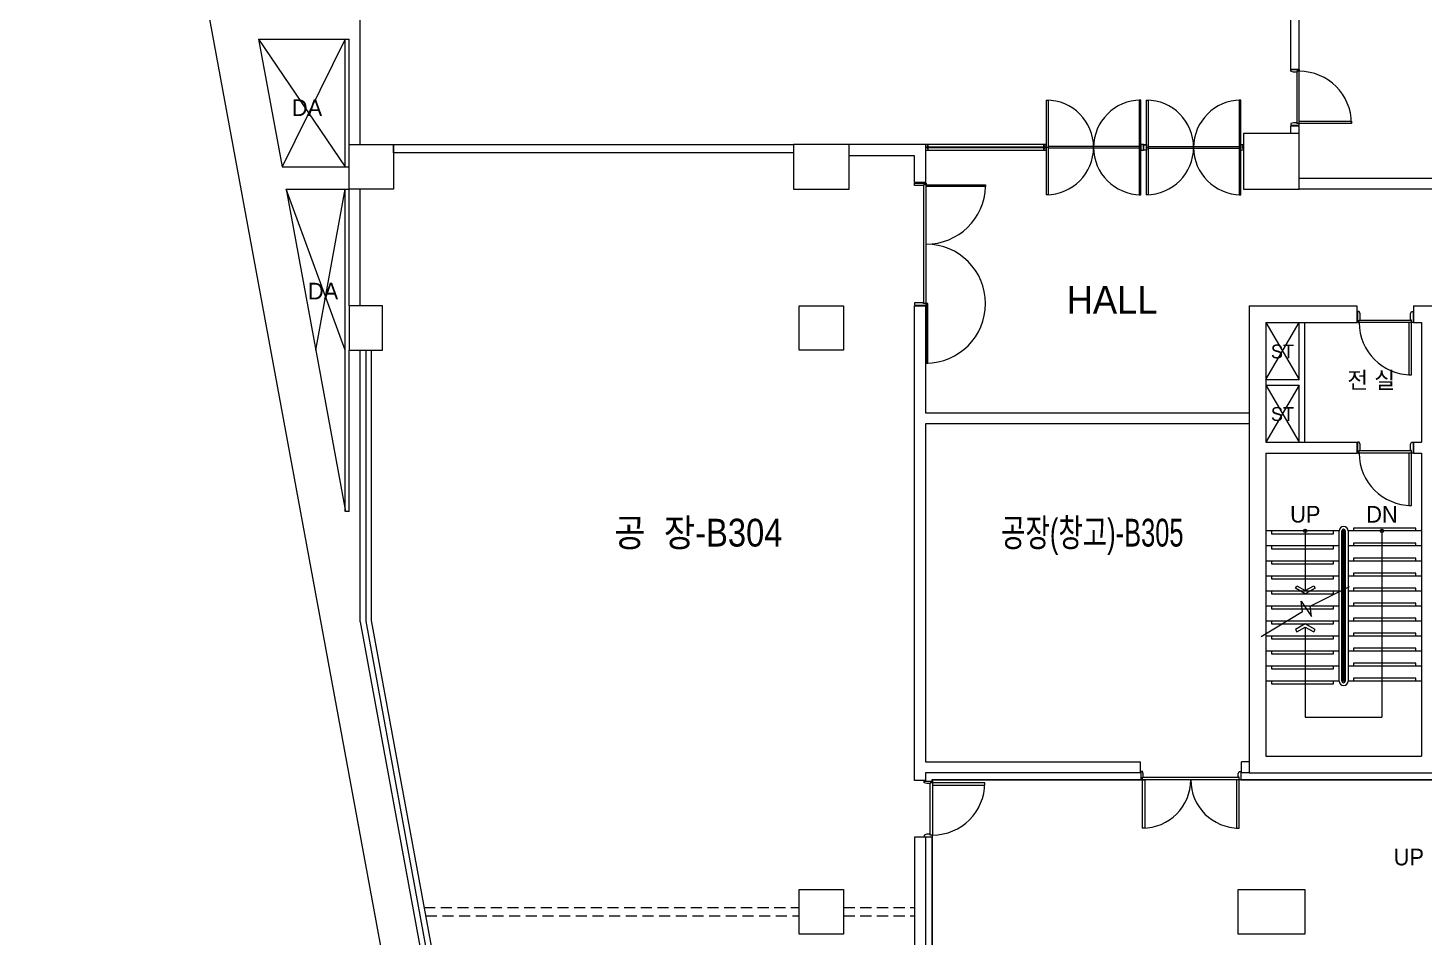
# Model space of a CAD drawing. Header units: millimetres. Extents: x 43806 to 399860, y -65551 to 59129.
# Drawn here: x 43806 to 68934, y -36929 to -20574 of the extents above; entities that cross this region are included whole.
import ezdxf
from ezdxf.enums import TextEntityAlignment as Align

# ---------------------------------------------------------------- set-up
doc = ezdxf.new("R2010")
doc.units = ezdxf.units.MM
doc.header["$LTSCALE"] = 400
doc.header["$MEASUREMENT"] = 0
doc.linetypes.add('광-XR-PLAN$0$HIDDEN', pattern=[0.375, 0.25, -0.125])
doc.layers.add('A', color=8, linetype='CONTINUOUS', lineweight=0)
doc.styles.add('CS', font='', dxfattribs={"height": 300})
doc.styles.get('CS').set_extended_font_data('HYwulM')

msp = doc.modelspace()

# ---------------------------------------------------------------- linework, layer by layer
at = {"layer": 'A', "ltscale": 2}
for p, q in [((43806, -2674), (55253, -64774)), ((66536, -21314), (66536, -19974)), ((66686, -21314), (66686, -19974)), ((47956, -20774), (48380, -23074)), ((47956, -20774), (49516, -23074)), ((49516, -20774), (48380, -23074)), ((49516, -23074), (49516, -20774)), ((66536, -21314), (66686, -21314)), ((66536, -22474), (66536, -22334)), ((66536, -22334), (66686, -22334)), ((66686, -22474), (66686, -22334)), ((66686, -22474), (65686, -22474)), ((65686, -22474), (65686, -23474)), ((66686, -23474), (66686, -22474)), ((49586, -22674), (50386, -22674)), ((49586, -23474), (49586, -22674)), ((50386, -22674), (57586, -22674)), ((50386, -22824), (50386, -22674)), ((50386, -22674), (50386, -23474)), ((57586, -22824), (50386, -22824)), ((57586, -22674), (57586, -22824)), ((58586, -22674), (57586, -22674)), ((57586, -22674), (57586, -23474)), ((59961, -22674), (58586, -22674)), ((58586, -23474), (58586, -22674)), ((59961, -22674), (59961, -23354)), ((59761, -22874), (58586, -22874)), ((59761, -23354), (59761, -22874)), ((59961, -23354), (59761, -23354)), ((66686, -23474), (66686, -23274)), ((66686, -23274), (72626, -23274)), ((48454, -23474), (49523, -29274)), ((49516, -26374), (48454, -23474)), ((48988, -26374), (49516, -23474)), ((49516, -29274), (49516, -23474)), ((50386, -23474), (49586, -23474)), ((57586, -23474), (58586, -23474)), ((65686, -23474), (66686, -23474)), ((72626, -23474), (66686, -23474)), ((50186, -25574), (49586, -25574)), ((49586, -25574), (49586, -26374)), ((50186, -26374), (50186, -25574)), ((57686, -25574), (58486, -25574)), ((57686, -26374), (57686, -25574)), ((58486, -25574), (58486, -26374)), ((59761, -33824), (59761, -25574)), ((59761, -25574), (59961, -25574)), ((59961, -25574), (59961, -27499)), ((65786, -25574), (67726, -25574)), ((65786, -25574), (65786, -33974)), ((67726, -25574), (67726, -25874)), ((68746, -25574), (69716, -25574)), ((68746, -25574), (68746, -25874)), ((66086, -25874), (67726, -25874)), ((66086, -25874), (66086, -28024)), ((66086, -26899), (66686, -25874)), ((66086, -25874), (66686, -26899)), ((66686, -26899), (66686, -25874)), ((66786, -28024), (66786, -25874)), ((68746, -25874), (68886, -25874)), ((68886, -25874), (68886, -28024)), ((49586, -26374), (50186, -26374)), ((49886, -26374), (49886, -31247)), ((49986, -26379), (49986, -31237)), ((58486, -26374), (57686, -26374)), ((66086, -26899), (66686, -26899)), ((66086, -26999), (66686, -26999)), ((66686, -26999), (66086, -28024)), ((66086, -26999), (66686, -28024)), ((66686, -28024), (66686, -26999)), ((59961, -27499), (65786, -27499)), ((65786, -27699), (59961, -27699)), ((59961, -27699), (59961, -33774)), ((66086, -28024), (67726, -28024)), ((67726, -28024), (67726, -28224)), ((68746, -28024), (68886, -28024)), ((68746, -28024), (68746, -28224)), ((66086, -28224), (66086, -33674)), ((66086, -28224), (67726, -28224)), ((68746, -28224), (68886, -28224)), ((68886, -28224), (68886, -33674)), ((49586, -29274), (49523, -29274)), ((49786, -31256), (55836, -64074)), ((49886, -31247), (55919, -63974)), ((49986, -31237), (56003, -63874)), ((59761, -34114), (59761, -33824)), ((59961, -33774), (63826, -33774)), ((63826, -33774), (63826, -33974)), ((65786, -33774), (65646, -33774)), ((65646, -33974), (65646, -33774)), ((66086, -33674), (68886, -33674)), ((59961, -34114), (59761, -34114)), ((59961, -33974), (59961, -34114)), ((63826, -33974), (59961, -33974)), ((59961, -33974), (59961, -34114)), ((60081, -34124), (60081, -34094)), ((60081, -34094), (63836, -34094)), ((60087, -34124), (60087, -34100)), ((60087, -34100), (63836, -34100)), ((65636, -34094), (71586, -34094)), ((65636, -34100), (71586, -34100)), ((65786, -33974), (65646, -33974)), ((65786, -33974), (75226, -33974)), ((59761, -35134), (59761, -40364)), ((59961, -35134), (59761, -35134)), ((59961, -35134), (59961, -40364)), ((60081, -40374), (60081, -35124)), ((60087, -40374), (60087, -35124)), ((57686, -36074), (58486, -36074)), ((57686, -36874), (57686, -36074)), ((58486, -36074), (58486, -36874)), ((65586, -36074), (66786, -36074)), ((65586, -36874), (65586, -36074)), ((66786, -36074), (66786, -36874)), ((58486, -36874), (57686, -36874)), ((66786, -36874), (65586, -36874))]:
    msp.add_line(p, q, dxfattribs=at)
at = {"layer": 'A', "ltscale": 4}
for p, q in [((49786, -22674), (49786, -14274)), ((47956, -20774), (49586, -20774)), ((49586, -22674), (49586, -20774)), ((48380, -23074), (49586, -23074)), ((48454, -23474), (49586, -23474)), ((49586, -25574), (49586, -23474)), ((49786, -25574), (49786, -23474)), ((49586, -29274), (49586, -26374)), ((49786, -31256), (49786, -26374))]:
    msp.add_line(p, q, dxfattribs=at)
at = {"layer": 'A'}
for p, q in [((66536, -21354), (66536, -21324)), ((66536, -21324), (66686, -21324)), ((66581, -21369), (66536, -21354)), ((66536, -21354), (66536, -21354)), ((66686, -21354), (66641, -21354)), ((66641, -21354), (66641, -21369)), ((66686, -21324), (66686, -21324)), ((66686, -21324), (66686, -21354)), ((66686, -22294), (66686, -21354)), ((66641, -21369), (66581, -21369)), ((66641, -21369), (66641, -22279)), ((62136, -21874), (62166, -21874)), ((62136, -23574), (62136, -21874)), ((62166, -21874), (62166, -23574)), ((63836, -21874), (63806, -21874)), ((63806, -21874), (63806, -23574)), ((63836, -23574), (63836, -21874)), ((63936, -21874), (63966, -21874)), ((63936, -23574), (63936, -21874)), ((63966, -21874), (63966, -23574)), ((65636, -21874), (65606, -21874)), ((65606, -21874), (65606, -23574)), ((65636, -23574), (65636, -21874)), ((66581, -22279), (66536, -22294)), ((66536, -22294), (66536, -22294)), ((66536, -22294), (66536, -22324)), ((66536, -22324), (66686, -22324)), ((66641, -22279), (66581, -22279)), ((66641, -22294), (66641, -22279)), ((66686, -22294), (66641, -22294)), ((66686, -22249), (67626, -22249)), ((66686, -22294), (66686, -22249)), ((66686, -22324), (66686, -22294)), ((67626, -22294), (66686, -22294)), ((66686, -22324), (66686, -22324)), ((67626, -22249), (67626, -22294)), ((60011, -22674), (59961, -22674)), ((59961, -22674), (59961, -22774)), ((59961, -22774), (60011, -22774)), ((60009, -22676), (59963, -22676)), ((59963, -22676), (59963, -22772)), ((59963, -22772), (60009, -22772)), ((59989, -22740), (59989, -22708)), ((59989, -22708), (60009, -22708)), ((60009, -22740), (59989, -22740)), ((60001, -22710), (59991, -22738)), ((59991, -22710), (59991, -22738)), ((60001, -22710), (59991, -22710)), ((59991, -22738), (59991, -22710)), ((59991, -22710), (60011, -22710)), ((59991, -22738), (60001, -22738)), ((60011, -22738), (59991, -22738)), ((60001, -22738), (60001, -22710)), ((60001, -22716), (62096, -22716)), ((60001, -22732), (60001, -22716)), ((62096, -22732), (60001, -22732)), ((60009, -22708), (60009, -22676)), ((60009, -22772), (60009, -22740)), ((62086, -22674), (60011, -22674)), ((60011, -22710), (60011, -22674)), ((60011, -22774), (60011, -22738)), ((60011, -22774), (62086, -22774)), ((62136, -22674), (62086, -22674)), ((62086, -22674), (62086, -22710)), ((62086, -22710), (62106, -22710)), ((62106, -22738), (62086, -22738)), ((62086, -22738), (62086, -22774)), ((62086, -22774), (62136, -22774)), ((62134, -22676), (62088, -22676)), ((62088, -22676), (62088, -22708)), ((62088, -22708), (62108, -22708)), ((62108, -22740), (62088, -22740)), ((62088, -22740), (62088, -22772)), ((62088, -22772), (62134, -22772)), ((62096, -22738), (62106, -22710)), ((62106, -22710), (62096, -22710)), ((62096, -22710), (62096, -22738)), ((62096, -22716), (62096, -22732)), ((62096, -22738), (62106, -22738)), ((62106, -22738), (62106, -22710)), ((62106, -22710), (62106, -22738)), ((62108, -22708), (62108, -22740)), ((62134, -22772), (62134, -22676)), ((62136, -22774), (62136, -22674)), ((62166, -22724), (62136, -22724)), ((63806, -22709), (62166, -22709)), ((63806, -22739), (62166, -22739)), ((63836, -22724), (63806, -22724)), ((63836, -22674), (63836, -22774)), ((63886, -22674), (63836, -22674)), ((63836, -22774), (63886, -22774)), ((63839, -22677), (63839, -22771)), ((63883, -22677), (63839, -22677)), ((63839, -22771), (63883, -22771)), ((63883, -22771), (63883, -22677)), ((63886, -22774), (63886, -22674)), ((63886, -22674), (63936, -22674)), ((63886, -22774), (63886, -22674)), ((63936, -22774), (63886, -22774)), ((63889, -22771), (63889, -22677)), ((63889, -22677), (63933, -22677)), ((63933, -22771), (63889, -22771)), ((63933, -22677), (63933, -22771)), ((63936, -22674), (63936, -22774)), ((63936, -22724), (63966, -22724)), ((63966, -22709), (65606, -22709)), ((63966, -22739), (65606, -22739)), ((65606, -22724), (65636, -22724)), ((65636, -22774), (65636, -22674)), ((65636, -22674), (65686, -22674)), ((65686, -22774), (65636, -22774)), ((65638, -22772), (65638, -22676)), ((65638, -22676), (65684, -22676)), ((65684, -22772), (65638, -22772)), ((65684, -22708), (65664, -22708)), ((65664, -22708), (65664, -22740)), ((65664, -22740), (65684, -22740)), ((65676, -22738), (65666, -22710)), ((65666, -22738), (65666, -22710)), ((65666, -22710), (65676, -22710)), ((65686, -22710), (65666, -22710)), ((65666, -22710), (65666, -22738)), ((65676, -22738), (65666, -22738)), ((65666, -22738), (65686, -22738)), ((65676, -22710), (65676, -22738)), ((65684, -22676), (65684, -22708)), ((65684, -22740), (65684, -22772)), ((65686, -22674), (65686, -22710)), ((65686, -22738), (65686, -22774)), ((59761, -23409), (59761, -23364)), ((59761, -23364), (59971, -23364)), ((59971, -23364), (59971, -23394)), ((59926, -23409), (59761, -23409)), ((59971, -23394), (59926, -23394)), ((59926, -23394), (59926, -23409)), ((59926, -23409), (59926, -25519)), ((59971, -23424), (59971, -23394)), ((59971, -23394), (61041, -23394)), ((59971, -25534), (59971, -23424)), ((61041, -23424), (59971, -23424)), ((61041, -23394), (61041, -23424)), ((62166, -23574), (62136, -23574)), ((63806, -23574), (63836, -23574)), ((63966, -23574), (63936, -23574)), ((65606, -23574), (65636, -23574)), ((59761, -25519), (59761, -25564)), ((59926, -25519), (59761, -25519)), ((59761, -25564), (59971, -25564)), ((59926, -25534), (59926, -25519)), ((59971, -25534), (59926, -25534)), ((60001, -25534), (59971, -25534)), ((59971, -25534), (59971, -26604)), ((59971, -25564), (59971, -25534)), ((60001, -26604), (60001, -25534)), ((67766, -25674), (67736, -25674)), ((67736, -25674), (67736, -25874)), ((67736, -25874), (67736, -25874)), ((67736, -25874), (67766, -25874)), ((67781, -25719), (67766, -25674)), ((67766, -25674), (67766, -25674)), ((67766, -25874), (67766, -25829)), ((67766, -25829), (67781, -25829)), ((68706, -25874), (67766, -25874)), ((67781, -25829), (67781, -25719)), ((67781, -25829), (68691, -25829)), ((68661, -25874), (68661, -26814)), ((68706, -25874), (68661, -25874)), ((68691, -25719), (68706, -25674)), ((68691, -25829), (68691, -25719)), ((68706, -25829), (68691, -25829)), ((68706, -25674), (68706, -25674)), ((68706, -25674), (68736, -25674)), ((68706, -25874), (68706, -25829)), ((68706, -26814), (68706, -25874)), ((68736, -25874), (68706, -25874)), ((68736, -25674), (68736, -25874)), ((68736, -25874), (68736, -25874)), ((59971, -26604), (60001, -26604)), ((68661, -26814), (68706, -26814)), ((67766, -28024), (67736, -28024)), ((67736, -28024), (67736, -28224)), ((67781, -28069), (67766, -28024)), ((67766, -28024), (67766, -28024)), ((67781, -28179), (67781, -28069)), ((68691, -28069), (68706, -28024)), ((68691, -28179), (68691, -28069)), ((68706, -28024), (68706, -28024)), ((68706, -28024), (68736, -28024)), ((68736, -28024), (68736, -28224)), ((67736, -28224), (67736, -28224)), ((67736, -28224), (67766, -28224)), ((67766, -28224), (67766, -28179)), ((67766, -28179), (67781, -28179)), ((68706, -28224), (67766, -28224)), ((67781, -28179), (68691, -28179)), ((68661, -28224), (68661, -29164)), ((68706, -28224), (68661, -28224)), ((68706, -28179), (68691, -28179)), ((68706, -28224), (68706, -28179)), ((68706, -29164), (68706, -28224)), ((68736, -28224), (68706, -28224)), ((68736, -28224), (68736, -28224)), ((68661, -29164), (68706, -29164)), ((67406, -29624), (66086, -29624)), ((66186, -29624), (66186, -29674)), ((66796, -29624), (66796, -30697)), ((67306, -29674), (67306, -29624)), ((67406, -32324), (67406, -29624)), ((67516, -29624), (67456, -29624)), ((67456, -32324), (67456, -29624)), ((67476, -32324), (67476, -29624)), ((67496, -29624), (67496, -32324)), ((67516, -29624), (67516, -32324)), ((67566, -29624), (67566, -32324)), ((68886, -29624), (67566, -29624)), ((68786, -29574), (67666, -29574)), ((67666, -29574), (67666, -29624)), ((68176, -29624), (68176, -32974)), ((68786, -29624), (68786, -29574)), ((67406, -29894), (66086, -29894)), ((66186, -29674), (67306, -29674)), ((66186, -29894), (66186, -29944)), ((67306, -29944), (67306, -29894)), ((67476, -29894), (67456, -29894)), ((67516, -29894), (67496, -29894)), ((68886, -29894), (67566, -29894)), ((68786, -29844), (67666, -29844)), ((67666, -29844), (67666, -29894)), ((68786, -29894), (68786, -29844)), ((66186, -29944), (67306, -29944)), ((68786, -30114), (67666, -30114)), ((67666, -30114), (67666, -30164)), ((68786, -30164), (68786, -30114)), ((67406, -30164), (66086, -30164)), ((66186, -30164), (66186, -30214)), ((66186, -30214), (67306, -30214)), ((67306, -30214), (67306, -30164)), ((67476, -30164), (67456, -30164)), ((67516, -30164), (67496, -30164)), ((68886, -30164), (67566, -30164)), ((68786, -30384), (67666, -30384)), ((67666, -30384), (67666, -30434)), ((68786, -30434), (68786, -30384)), ((67406, -30434), (66086, -30434)), ((66186, -30434), (66186, -30484)), ((66186, -30484), (67306, -30484)), ((66621, -30654), (66646, -30611)), ((66796, -30754), (66621, -30654)), ((66646, -30611), (66796, -30697)), ((66796, -30697), (66947, -30611)), ((66972, -30654), (66796, -30754)), ((66884, -30978), (67593, -30624)), ((66947, -30611), (66972, -30654)), ((67306, -30484), (67306, -30434)), ((67476, -30434), (67456, -30434)), ((67516, -30434), (67496, -30434)), ((68886, -30434), (67566, -30434)), ((68786, -30654), (67666, -30654)), ((67666, -30654), (67666, -30704)), ((68786, -30704), (68786, -30654)), ((67406, -30704), (66086, -30704)), ((66186, -30704), (66186, -30754)), ((66186, -30754), (67306, -30754)), ((66743, -31070), (66722, -30884)), ((66722, -30884), (66905, -31165)), ((67306, -30754), (67306, -30704)), ((67476, -30704), (67456, -30704)), ((67516, -30704), (67496, -30704)), ((68886, -30704), (67566, -30704)), ((66003, -31525), (66743, -31070)), ((67406, -30974), (66086, -30974)), ((66186, -30974), (66186, -31024)), ((66186, -31024), (67306, -31024)), ((66905, -31165), (66884, -30978)), ((67306, -31024), (67306, -30974)), ((67476, -30974), (67456, -30974)), ((67516, -30974), (67496, -30974)), ((68886, -30974), (67566, -30974)), ((68786, -30924), (67666, -30924)), ((67666, -30924), (67666, -30974)), ((68786, -30974), (68786, -30924)), ((67406, -31244), (66086, -31244)), ((66186, -31244), (66186, -31294)), ((66186, -31294), (67306, -31294)), ((66796, -31294), (66621, -31395)), ((66621, -31395), (66646, -31438)), ((66646, -31438), (66796, -31352)), ((66972, -31395), (66796, -31294)), ((66796, -31352), (66796, -32974)), ((66796, -31352), (66947, -31438)), ((66947, -31438), (66972, -31395)), ((67306, -31294), (67306, -31244)), ((67476, -31244), (67456, -31244)), ((67516, -31244), (67496, -31244)), ((68886, -31244), (67566, -31244)), ((68786, -31194), (67666, -31194)), ((67666, -31194), (67666, -31244)), ((68786, -31244), (68786, -31194)), ((67406, -31514), (66086, -31514)), ((66186, -31514), (66186, -31564)), ((66186, -31564), (67306, -31564)), ((67306, -31564), (67306, -31514)), ((67476, -31514), (67456, -31514)), ((67516, -31514), (67496, -31514)), ((68886, -31514), (67566, -31514)), ((68786, -31464), (67666, -31464)), ((67666, -31464), (67666, -31514)), ((68786, -31514), (68786, -31464)), ((67406, -31784), (66086, -31784)), ((66186, -31784), (66186, -31834)), ((66186, -31834), (67306, -31834)), ((67306, -31834), (67306, -31784)), ((67476, -31784), (67456, -31784)), ((67516, -31784), (67496, -31784)), ((67516, -31784), (67496, -31784)), ((68886, -31784), (67566, -31784)), ((68786, -31734), (67666, -31734)), ((67666, -31734), (67666, -31784)), ((68786, -31784), (68786, -31734)), ((67406, -32054), (66086, -32054)), ((66186, -32054), (66186, -32104)), ((66186, -32104), (67306, -32104)), ((67306, -32104), (67306, -32054)), ((67476, -32054), (67456, -32054)), ((67516, -32054), (67496, -32054)), ((68886, -32054), (67566, -32054)), ((68786, -32004), (67666, -32004)), ((67666, -32004), (67666, -32054)), ((68786, -32054), (68786, -32004)), ((67406, -32324), (66086, -32324)), ((66186, -32324), (66186, -32374)), ((66186, -32374), (67306, -32374)), ((67306, -32374), (67306, -32324)), ((67476, -32324), (67456, -32324)), ((67496, -32324), (67476, -32324)), ((67516, -32324), (67496, -32324)), ((67516, -32324), (67496, -32324)), ((67566, -32324), (67566, -32324)), ((68886, -32324), (67566, -32324)), ((68786, -32274), (67666, -32274)), ((67666, -32274), (67666, -32324)), ((68786, -32324), (68786, -32274)), ((66796, -32974), (68176, -32974)), ((59937, -34154), (59937, -34124)), ((59937, -34124), (60087, -34124)), ((59982, -34169), (59937, -34154)), ((59937, -34154), (59937, -34154)), ((60042, -34169), (59982, -34169)), ((60087, -34154), (60042, -34154)), ((60042, -34154), (60042, -34169)), ((60042, -35079), (60042, -34169)), ((60087, -34124), (60087, -34124)), ((60087, -34124), (60087, -34154)), ((60087, -34154), (60087, -35094)), ((61027, -34154), (60087, -34154)), ((60087, -34154), (60087, -34199)), ((61027, -34199), (61027, -34154)), ((63866, -33950), (63836, -33950)), ((63836, -33950), (63836, -34100)), ((63836, -34100), (63836, -34100)), ((63836, -34100), (63866, -34100)), ((63881, -33995), (63866, -33950)), ((63866, -33950), (63866, -33950)), ((63866, -34100), (63866, -34055)), ((63866, -34055), (63881, -34055)), ((65606, -34100), (63866, -34100)), ((63866, -34970), (63866, -34100)), ((63866, -34100), (63911, -34100)), ((63881, -34055), (63881, -33995)), ((63881, -34055), (65591, -34055)), ((63911, -34100), (63911, -34970)), ((65561, -34100), (65561, -34970)), ((65606, -34100), (65561, -34100)), ((65591, -33995), (65606, -33950)), ((65591, -34055), (65591, -33995)), ((65606, -34055), (65591, -34055)), ((65606, -33950), (65606, -33950)), ((65606, -33950), (65636, -33950)), ((65606, -34100), (65606, -34055)), ((65606, -34970), (65606, -34100)), ((65636, -34100), (65606, -34100)), ((65636, -33950), (65636, -34100)), ((65636, -34100), (65636, -34100)), ((60087, -34199), (61027, -34199)), ((59982, -35079), (59937, -35094)), ((59937, -35094), (59937, -35094)), ((59937, -35094), (59937, -35124)), ((59937, -35124), (60087, -35124)), ((60042, -35079), (59982, -35079)), ((60042, -35094), (60042, -35079)), ((60087, -35094), (60042, -35094)), ((60087, -35124), (60087, -35094)), ((60087, -35124), (60087, -35124)), ((63911, -34970), (63866, -34970)), ((65561, -34970), (65606, -34970))]:
    msp.add_line(p, q, dxfattribs=at)
at = {"layer": 'A', "linetype": '광-XR-PLAN$0$HIDDEN', "ltscale": 2}
for p, q in [((50938, -36399), (57686, -36399)), ((58486, -36399), (59761, -36399)), ((50966, -36549), (57686, -36549)), ((58486, -36549), (59761, -36549))]:
    msp.add_line(p, q, dxfattribs=at)
at = {"layer": 'A'}
for centre in [(66796, -29624), (68176, -29624)]:
    msp.add_circle(centre, 30, dxfattribs=at)
for centre, radius, start, end in [((66686, -22294), 940, 0, 90), ((62136, -22724), 850, 270, 90), ((63836, -22724), 850, 90, 270), ((63936, -22724), 850, 270, 90), ((65636, -22724), 850, 90, 270), ((60017, -22710), 6.1, 180, 259.6111), ((60017, -22738), 6.1, 100.3889, 180), ((62080, -22710), 6.1, 280.3889, 0), ((62080, -22738), 6.1, 0, 79.6111), ((65692, -22710), 6.1, 180, 259.6111), ((65692, -22738), 6.1, 100.3889, 180), ((59971, -23394), 1071, 270.0161, 358.3547), ((59971, -25534), 1070, 270, 90), ((68706, -25874), 940, 180, 270), ((68706, -28224), 940, 180, 270), ((67486, -29624), 80, 0, 180), ((67486, -29624), 30, 0, 180), ((67486, -32324), 80, 180, 0), ((67486, -32324), 30, 180, 0), ((60087, -34154), 940, 270, 0), ((63866, -34100), 870, 270, 0), ((65606, -34100), 870, 180, 270)]:
    msp.add_arc(centre, radius, start, end, dxfattribs=at)

# ---------------------------------------------------------------- texts
at = {"layer": 'A', "style": 'CS'}
for s, height, p in [('DA', 300, (48829, -22009)), ('DA', 300, (49118, -25309)), ('ST', 250, (66386, -26395)), ('ST', 250, (66386, -27520)), ('UP', 300, (66796, -29324)), ('DN', 300, (68176, -29324))]:
    msp.add_text(s, height=height, dxfattribs=at).set_placement(p, align=Align.MIDDLE)
msp.add_text('HALL', height=500, dxfattribs=at).set_placement((63319, -25714), align=Align.CENTER)
for s, p in [('전 실', (67552, -27059)), ('UP', (68387, -35639))]:
    msp.add_text(s, height=300, dxfattribs=at).set_placement(p)
for s, width, p in [('공  장-B304', 0.9, (55872, -29904)), ('공장(창고)-B305', 0.7, (62963, -29904))]:
    msp.add_text(s, height=500, dxfattribs=dict(at, width=width)).set_placement(p, align=Align.CENTER)

doc.saveas('drawing.dxf')
